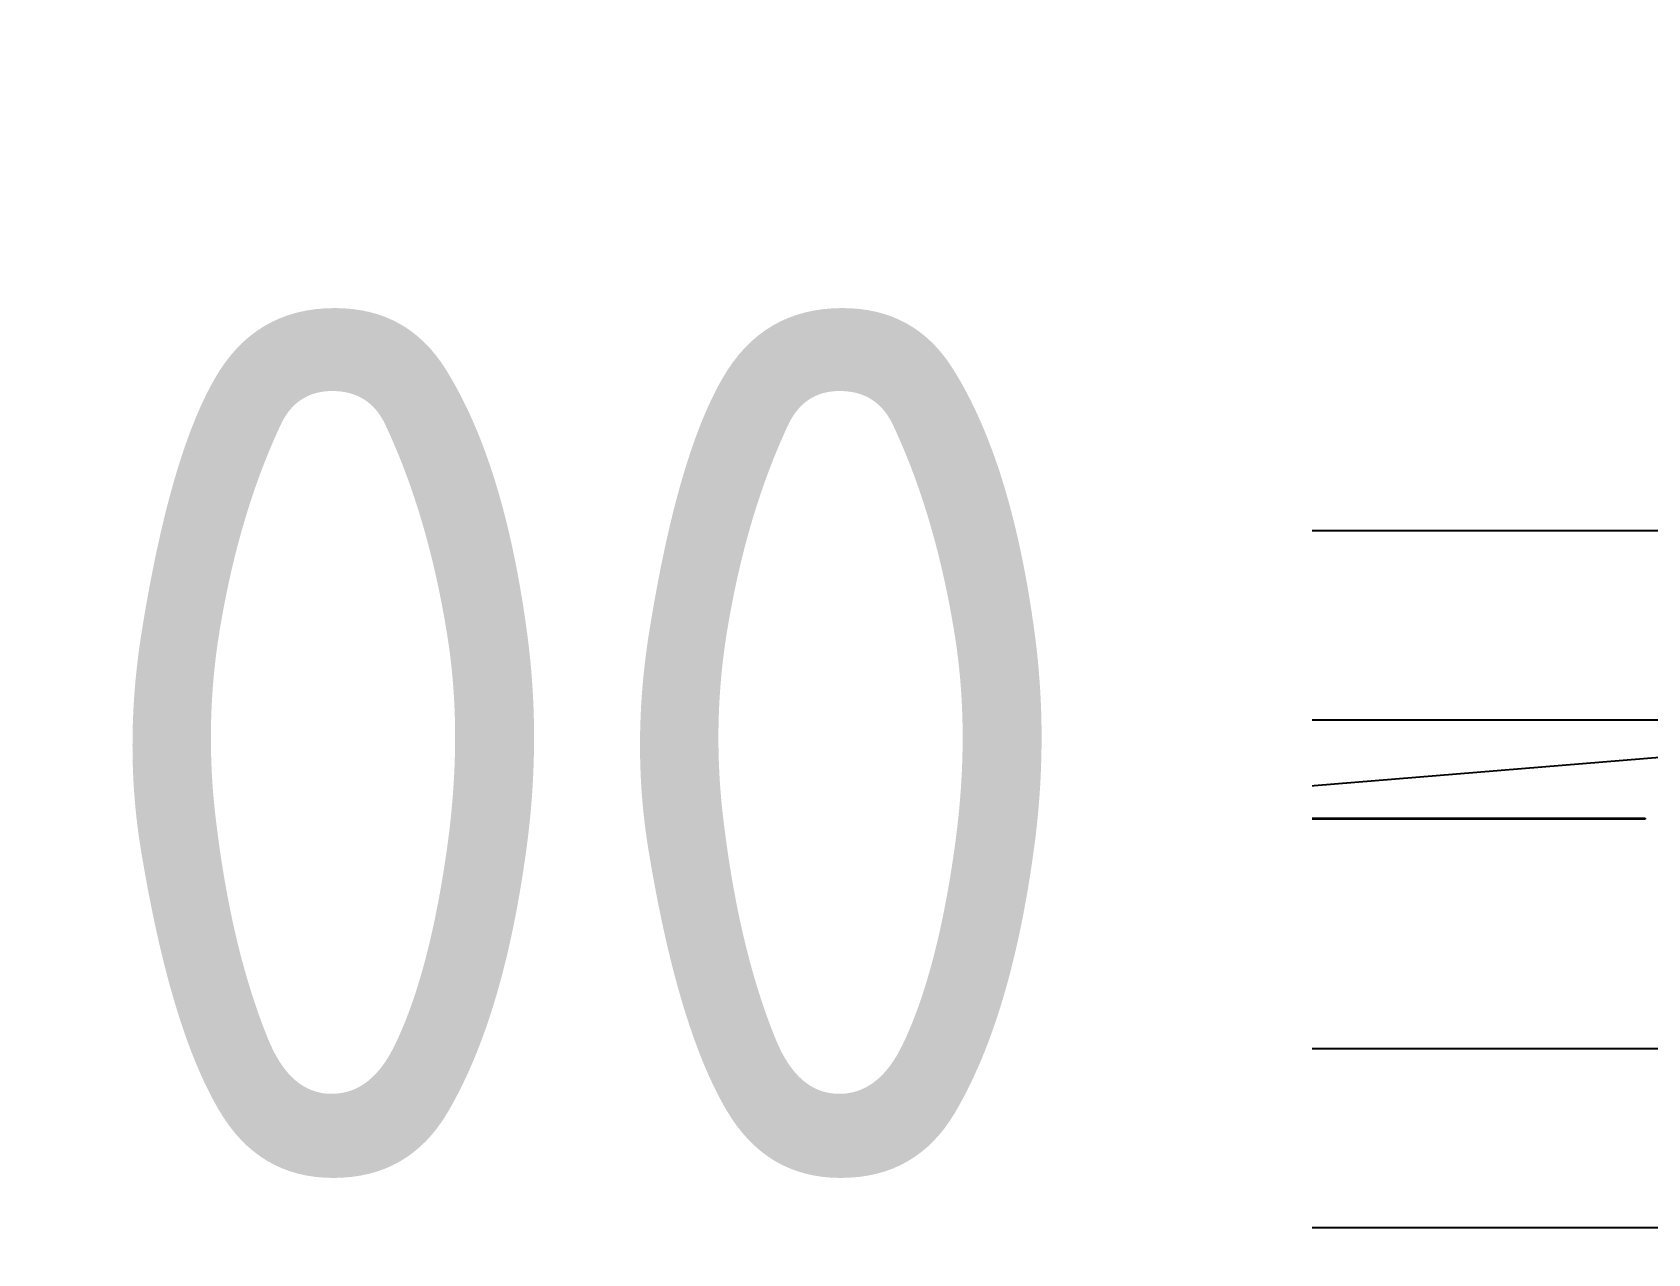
# Model space of a CAD drawing. Extents: x -74236 to 286982, y -14633 to 132816.
# Drawn here: x 95207.6 to 95597.7, y 104220.7 to 104515.6 of the extents above; entities that cross this region are included whole.
import ezdxf

# ---------------------------------------------------------------- set-up
doc = ezdxf.new("R2010")
doc.units = 0
doc.header["$LTSCALE"] = 10
doc.header["$MEASUREMENT"] = 0
doc.header["$PDSIZE"] = 5
for name, color, linetype in [('1活动家具', 4, 'Continuous'), ('3地坪', 8, 'Continuous'), ('5顶面标注', 3, 'Continuous'), ('7开关', 1, 'Continuous'), ('图框', 4, 'Continuous')]:
    doc.layers.add(name, color=color, linetype=linetype)
doc.styles.get("Standard").update_dxf_attribs({"font": 'gbenor.shx', "bigfont": 'gbcbig.shx'})
doc.dimstyles.new('wl20', dxfattribs={"dimscale": 60, "dimtxt": 1.8, "dimasz": 0.03, "dimexe": 0, "dimexo": 0.625, "dimgap": 0.2, "dimtad": 1, "dimdec": 0, "dimrnd": 0.05, "dimdsep": 46, "dimtxsty": 'Standard', "dimblk": 'BZ', "dimcen": 0.06, "dimclrd": 127, "dimclre": 127, "dimclrt": 1, "dimadec": 0, "dimazin": 0, "dimtfac": 1, "dimtdec": 0, "dimtix": 1, "dimtmove": 2, "dimatfit": 3, "dimldrblk": 'jt', "dimfxl": 1, "dimtvp": 1, "dimtfill": 1, "dimtolj": 1, "dimtzin": 0, "dimarcsym": 0})

# ---------------------------------------------------------------- blocks, each defined once
blk = doc.blocks.new('BZ')
at = {"layer": '图框', "linetype": 'Continuous'}
blk.add_hatch(color=2, dxfattribs=at).paths.add_polyline_path([(9.59, 6.47), (6.57, 9.41), (-10.49, -7.49), (-7.44, -10.7)])
blk.add_lwpolyline([(-7.44, -10.7), (9.59, 6.47), (6.57, 9.41), (-10.49, -7.49), (-7.44, -10.7)], dxfattribs=at)
blk = doc.blocks.new('*D496')
at = {"layer": '7开关', "color": 127, "lineweight": -2, "transparency": 16777216}
for p, q in [((94384.15, 103971.93), (94384.15, 104227.01)), ((94385.95, 104227.01), (96082.35, 104227.01)), ((96084.15, 103971.93), (96084.15, 104227.01))]:
    blk.add_line(p, q, dxfattribs=at)
at = {"layer": 'Defpoints', "color": 0, "transparency": 16777216}
for p in [(96084.15, 104227.01), (94384.15, 103934.43), (96084.15, 103934.43)]:
    blk.add_point(p, dxfattribs=at)
at = {"layer": '7开关', "color": 127, "lineweight": -2, "transparency": 16777216, "xscale": 1.8, "yscale": 1.8, "zscale": 1.8, "rotation": 180}
blk.add_blockref('BZ', (94384.15, 104227.01), dxfattribs=at)
at = {"layer": '7开关', "color": 127, "lineweight": -2, "transparency": 16777216, "xscale": 1.8, "yscale": 1.8, "zscale": 1.8}
blk.add_blockref('BZ', (96084.15, 104227.01), dxfattribs=at)
at = {"layer": '7开关', "color": 1, "transparency": 16777216, "insert": (95234.15, 104344.01), "char_height": 210, "attachment_point": 5, "bg_fill": 3, "box_fill_scale": 1.25, "bg_fill_color": 256, "bg_fill_true_color": 13158600, "bg_fill_transparency": 0}
blk.add_mtext('\\A1;1700', dxfattribs=at)
blk = doc.blocks.new('jt')
at = {"layer": '图框', "linetype": 'Continuous'}
blk.add_hatch(color=2, dxfattribs=at).paths.add_polyline_path([(-22, 17.67), (-16.75, 22.22), (0, 0), (-16.7, -22.03), (-22.01, -17.6), (-5.68, -0.01)])
blk.add_lwpolyline([(-22, 17.67), (-16.75, 22.22), (0, 0), (-16.7, -22.03), (-22.01, -17.6), (-5.68, -0.01), (-22, 17.67)], dxfattribs=at)

msp = doc.modelspace()

# ---------------------------------------------------------------- hatches: boundary and pattern name
at = {"layer": '3地坪'}
h = msp.add_hatch(dxfattribs=at)
h.set_pattern_fill('DOLMIT', color=253, scale=500, double=1)
h.set_pattern_definition([(0, (98189.9, 109270.12), (0, 125), []), (45, (98189.9, 109270.1), (-250, 250), [176.777, -353.553])])
h.paths.add_polyline_path([(97734.15, 105844.43), (98224.15, 105844.43), (98224.15, 107104.43), (98124.15, 107104.43), (97324.15, 107104.43), (94384.15, 107104.43), (94384.15, 103934.43), (97734.15, 103934.43)])
at = {"layer": '5顶面标注'}
h = msp.add_hatch(dxfattribs=at)
h.set_pattern_fill('AR-SAND', color=253, scale=60, double=1)
h.set_pattern_definition([(37.5, (0, 0), (-3.7796, 115.609426), [0, -91.2, 0, -102, 0, -97.5]), (7.5, (0, 0), (106.1866, 169.32876), [0, -49.2, 0, -82.2, 0, -31.5]), (327.5, (-73.8, 0), (186.84851, 0.33954), [0, -30, 0, -108, 0, -141]), (317.5, (-73.8, 0), (180.3676, 52.66053), [0, -15, 0, -70.8, 0, -81])])
h.paths.add_polyline_path([(97723.95, 106054.01), (97523.95, 106054.01), (97523.95, 106186.63), (97223.95, 106186.63), (97223.95, 106286.63), (97203.95, 106286.63), (97143.75, 106286.63), (97143.75, 106054.01), (97143.75, 103974.43), (94574.15, 103975.03), (94574.15, 107065.03), (97143.75, 107064.43), (97143.75, 106786.63), (97223.95, 106786.63), (97223.95, 106886.63), (97338.95, 106886.63), (97338.95, 106910.25), (97368.95, 106910.25), (97368.95, 106886.63), (97430.95, 106886.63), (97430.95, 106896.63), (97456.95, 106896.63), (97523.95, 106894.12), (97523.95, 107054.01), (97723.95, 107054.01)], flags=16)
h.paths.add_polyline_path([(97723.95, 106054.01), (97523.95, 106054.01), (97523.95, 106186.63), (97223.95, 106186.63), (97223.95, 106286.63), (97203.95, 106286.63), (97143.75, 106286.63), (96977.56, 106302.16), (97143.75, 106302.16), (97143.75, 106786.63), (97223.95, 106786.63), (97223.95, 106886.63), (97338.95, 106886.63), (97338.95, 106910.25), (97368.95, 106910.25), (97368.95, 106886.63), (97430.95, 106886.63), (97430.95, 106896.63), (97456.95, 106896.63), (97523.95, 106894.12), (97523.95, 107054.01), (97723.95, 107054.01)], flags=16)
h.paths.add_polyline_path([(97238.95, 106859.96, -0.414216), (97232.29, 106866.63), (97230.9, 106859.96)], flags=0)
h.paths.add_polyline_path([(97703.95, 106213.29), (97708.95, 106213.29, -1.000005), (97708.95, 106199.96), (97703.95, 106199.96), (97703.95, 106074.01), (97543.95, 106074.01), (97543.95, 107034.01), (97703.95, 107034.01), (97703.95, 106873.29), (97708.95, 106873.29, -0.999995), (97708.95, 106859.96), (97703.95, 106859.96)], flags=0)
h.paths.add_polyline_path([(94534.15, 107104.43), (94534.15, 103934.43), (97734.15, 103934.43), (97734.15, 105844.43), (98224.15, 105844.43), (98224.15, 107104.43)])

# ---------------------------------------------------------------- linework, layer by layer
at = {"layer": '1活动家具', "color": 8}
for p, q in [((94434.49, 104349.61), (95934.15, 104349.61)), ((95732.11, 104351.21), (95432.76, 104326.79)), ((95417.64, 104337.67), (95417.86, 104337.74)), ((95417.86, 104337.74), (95418.09, 104337.81)), ((95418.09, 104337.81), (95418.33, 104337.86)), ((95418.33, 104337.86), (95418.56, 104337.91)), ((95418.56, 104337.91), (95418.8, 104337.94)), ((95418.8, 104337.94), (95419.04, 104337.95)), ((95419.04, 104337.95), (95419.29, 104337.96)), ((95419.29, 104337.96), (95419.54, 104337.95)), ((95419.54, 104337.95), (95419.79, 104337.93)), ((95419.79, 104337.93), (95420.04, 104337.89)), ((95420.04, 104337.89), (95420.3, 104337.84)), ((95420.3, 104337.84), (95420.56, 104337.78)), ((95420.56, 104337.78), (95420.82, 104337.71)), ((95413.43, 104333.53), (95413.61, 104333.82)), ((95413.61, 104333.82), (95413.79, 104334.11)), ((95413.79, 104334.11), (95413.97, 104334.38)), ((95413.97, 104334.38), (95414.16, 104334.65)), ((95414.16, 104334.65), (95414.34, 104334.91)), ((95414.34, 104334.91), (95414.53, 104335.16)), ((95414.53, 104335.16), (95414.72, 104335.4)), ((95414.72, 104335.4), (95414.91, 104335.63)), ((95414.91, 104335.63), (95415.11, 104335.85)), ((95415.11, 104335.85), (95415.3, 104336.06)), ((95415.3, 104336.06), (95415.5, 104336.26)), ((95415.5, 104336.26), (95415.71, 104336.45)), ((95415.71, 104336.45), (95415.91, 104336.63)), ((95415.91, 104336.63), (95416.12, 104336.79)), ((95416.12, 104336.79), (95416.33, 104336.95)), ((95416.33, 104336.95), (95416.54, 104337.1)), ((95416.54, 104337.1), (95416.75, 104337.23)), ((95416.75, 104337.23), (95416.97, 104337.36)), ((95416.97, 104337.36), (95417.19, 104337.47)), ((95417.19, 104337.47), (95417.41, 104337.57)), ((95417.41, 104337.57), (95417.64, 104337.67)), ((95420.82, 104337.71), (95421.08, 104337.62)), ((95421.08, 104337.62), (95421.35, 104337.52)), ((95421.35, 104337.52), (95421.63, 104337.4)), ((95421.63, 104337.4), (95421.9, 104337.27)), ((95421.9, 104337.27), (95422.18, 104337.12)), ((95422.18, 104337.12), (95422.46, 104336.96)), ((95422.46, 104336.96), (95422.75, 104336.79)), ((95432.73, 104330.9), (95435.56, 104335.13)), ((95411.61, 104329.76), (95411.77, 104330.14)), ((95411.77, 104330.14), (95411.92, 104330.51)), ((95411.92, 104330.51), (95412.08, 104330.88)), ((95412.08, 104330.88), (95412.25, 104331.23)), ((95412.25, 104331.23), (95412.41, 104331.59)), ((95412.41, 104331.59), (95412.58, 104331.93)), ((95412.58, 104331.93), (95412.74, 104332.27)), ((95412.74, 104332.27), (95412.91, 104332.59)), ((95412.91, 104332.59), (95413.08, 104332.91)), ((95413.08, 104332.91), (95413.26, 104333.22)), ((95413.26, 104333.22), (95413.43, 104333.53)), ((95431.33, 104328.78), (95432.73, 104330.9)), ((95432.76, 104326.79), (95239.98, 104305.07)), ((95410.13, 104325.59), (95410.41, 104326.48)), ((95410.41, 104326.48), (95410.7, 104327.33)), ((95410.7, 104327.33), (95411, 104328.17)), ((95411, 104328.17), (95411.3, 104328.97)), ((95411.3, 104328.97), (95411.45, 104329.37)), ((95411.45, 104329.37), (95411.61, 104329.76)), ((95428.53, 104324.49), (95429.93, 104326.64)), ((95429.93, 104326.64), (95431.33, 104328.78)), ((95409.04, 104321.87), (95409.3, 104322.83)), ((95409.3, 104322.83), (95409.57, 104323.77)), ((95409.57, 104323.77), (95409.85, 104324.69)), ((95409.85, 104324.69), (95410.13, 104325.59)), ((95426.46, 104321.22), (95427.15, 104322.32)), ((95427.15, 104322.32), (95428.53, 104324.49)), ((95371.14, 104318.36), (95232.4, 104318.26)), ((95232.4, 104318.26), (95232.54, 104318.16)), ((95266.23, 104318.12), (95266.25, 104318.22)), ((95266.25, 104318.22), (95266.27, 104318.31)), ((95266.27, 104318.31), (95266.3, 104318.41)), ((95266.3, 104318.41), (95266.32, 104318.5)), ((95266.32, 104318.5), (95266.36, 104318.59)), ((95266.36, 104318.59), (95266.39, 104318.67)), ((95266.39, 104318.67), (95266.43, 104318.75)), ((95266.43, 104318.75), (95266.47, 104318.83)), ((95266.47, 104318.83), (95266.51, 104318.9)), ((95266.51, 104318.9), (95266.56, 104318.97)), ((95266.56, 104318.97), (95266.61, 104319.04)), ((95266.61, 104319.04), (95266.66, 104319.11)), ((95266.66, 104319.11), (95266.72, 104319.17)), ((95266.72, 104319.17), (95266.78, 104319.22)), ((95266.78, 104319.22), (95266.84, 104319.28)), ((95266.84, 104319.28), (95266.9, 104319.33)), ((95266.9, 104319.33), (95266.97, 104319.37)), ((95266.97, 104319.37), (95267.04, 104319.41)), ((95267.04, 104319.41), (95267.11, 104319.45)), ((95267.11, 104319.45), (95267.19, 104319.49)), ((95267.19, 104319.49), (95267.26, 104319.52)), ((95267.26, 104319.52), (95267.35, 104319.54)), ((95267.35, 104319.54), (95267.43, 104319.57)), ((95267.43, 104319.57), (95267.51, 104319.59)), ((95267.51, 104319.59), (95267.6, 104319.6)), ((95267.6, 104319.6), (95267.69, 104319.62)), ((95267.69, 104319.62), (95267.78, 104319.62)), ((95267.78, 104319.62), (95267.88, 104319.63)), ((95267.88, 104319.63), (95267.98, 104319.63)), ((95267.98, 104319.63), (95268.08, 104319.63)), ((95268.08, 104319.63), (95268.18, 104319.62)), ((95268.18, 104319.62), (95268.28, 104319.61)), ((95268.28, 104319.61), (95268.39, 104319.6)), ((95268.39, 104319.6), (95268.5, 104319.58)), ((95268.5, 104319.58), (95268.61, 104319.56)), ((95268.61, 104319.56), (95268.72, 104319.53)), ((95268.72, 104319.53), (95268.83, 104319.5)), ((95268.83, 104319.5), (95268.95, 104319.47)), ((95268.95, 104319.47), (95269.07, 104319.43)), ((95269.07, 104319.43), (95269.19, 104319.39)), ((95269.19, 104319.39), (95269.31, 104319.35)), ((95269.31, 104319.35), (95269.43, 104319.3)), ((95269.43, 104319.3), (95269.55, 104319.25)), ((95269.55, 104319.25), (95369.68, 104319.19)), ((95369.68, 104319.19), (95369.81, 104319.13)), ((95369.81, 104319.13), (95369.94, 104319.07)), ((95369.94, 104319.07), (95370.07, 104319)), ((95370.07, 104319), (95370.2, 104318.93)), ((95370.2, 104318.93), (95370.33, 104318.86)), ((95370.33, 104318.86), (95370.46, 104318.79)), ((95370.46, 104318.79), (95370.6, 104318.71)), ((95370.6, 104318.71), (95370.73, 104318.62)), ((95370.73, 104318.62), (95370.87, 104318.54)), ((95370.87, 104318.54), (95371, 104318.45)), ((95371, 104318.45), (95371.14, 104318.36)), ((95408.02, 104317.88), (95408.27, 104318.9)), ((95408.27, 104318.9), (95408.52, 104319.9)), ((95408.52, 104319.9), (95408.78, 104320.89)), ((95408.78, 104320.89), (95409.04, 104321.87)), ((95424.42, 104317.9), (95425.09, 104319.01)), ((95425.09, 104319.01), (95425.78, 104320.12)), ((95425.78, 104320.12), (95426.46, 104321.22)), ((95232.54, 104318.16), (95232.68, 104318.06)), ((95232.68, 104318.06), (95232.82, 104317.95)), ((95232.82, 104317.95), (95232.96, 104317.85)), ((95232.96, 104317.85), (95233.1, 104317.73)), ((95233.1, 104317.73), (95233.24, 104317.62)), ((95233.24, 104317.62), (95233.38, 104317.5)), ((95233.38, 104317.5), (95233.52, 104317.38)), ((95233.52, 104317.38), (95233.66, 104317.26)), ((95233.66, 104317.26), (95233.8, 104317.14)), ((95233.8, 104317.14), (95233.95, 104317.01)), ((95233.95, 104317.01), (95234.09, 104316.88)), ((95234.09, 104316.88), (95234.23, 104316.75)), ((95234.23, 104316.75), (95234.37, 104316.61)), ((95234.37, 104316.61), (95234.51, 104316.48)), ((95234.51, 104316.48), (95234.65, 104316.34)), ((95234.65, 104316.34), (95234.79, 104316.2)), ((95234.79, 104316.2), (95234.93, 104316.05)), ((95234.93, 104316.05), (95235.07, 104315.91)), ((95235.07, 104315.91), (95235.2, 104315.76)), ((95235.2, 104315.76), (95235.34, 104315.61)), ((95235.34, 104315.61), (95235.48, 104315.46)), ((95235.48, 104315.46), (95235.61, 104315.31)), ((95235.61, 104315.31), (95235.75, 104315.15)), ((95235.75, 104315.15), (95235.88, 104315)), ((95235.88, 104315), (95236.01, 104314.84)), ((95236.01, 104314.84), (95236.14, 104314.68)), ((95236.14, 104314.68), (95236.27, 104314.52)), ((95236.27, 104314.52), (95236.4, 104314.36)), ((95236.4, 104314.36), (95236.53, 104314.2)), ((95266.18, 104317.69), (95266.19, 104317.8)), ((95266.18, 104317.57), (95266.18, 104317.69)), ((95266.18, 104317.45), (95266.18, 104317.57)), ((95266.18, 104317.33), (95266.18, 104317.45)), ((95266.18, 104317.21), (95266.18, 104317.33)), ((95266.19, 104317.08), (95266.18, 104317.21)), ((95266.19, 104317.8), (95266.2, 104317.91)), ((95266.2, 104316.96), (95266.19, 104317.08)), ((95266.2, 104317.91), (95266.21, 104318.01)), ((95266.22, 104316.82), (95266.2, 104316.96)), ((95266.21, 104318.01), (95266.23, 104318.12)), ((95266.24, 104316.69), (95266.22, 104316.82)), ((95266.26, 104316.56), (95266.24, 104316.69)), ((95266.28, 104316.42), (95266.26, 104316.56)), ((95266.31, 104316.28), (95266.28, 104316.42)), ((95266.34, 104316.14), (95266.31, 104316.28)), ((95266.38, 104315.99), (95266.34, 104316.14)), ((95266.41, 104315.85), (95266.38, 104315.99)), ((95266.45, 104315.7), (95266.41, 104315.85)), ((95266.49, 104315.55), (95266.45, 104315.7)), ((95266.54, 104315.4), (95266.49, 104315.55)), ((95266.59, 104315.24), (95266.54, 104315.4)), ((95266.64, 104315.09), (95266.59, 104315.24)), ((95266.69, 104314.93), (95266.64, 104315.09)), ((95266.75, 104314.77), (95266.69, 104314.93)), ((95266.81, 104314.61), (95266.75, 104314.77)), ((95266.87, 104314.45), (95266.81, 104314.61)), ((95266.94, 104314.29), (95266.87, 104314.45)), ((95407.06, 104313.69), (95407.3, 104314.75)), ((95407.3, 104314.75), (95407.54, 104315.8)), ((95407.54, 104315.8), (95407.78, 104316.85)), ((95407.78, 104316.85), (95408.02, 104317.88)), ((95421.75, 104313.36), (95422.41, 104314.51)), ((95422.41, 104314.51), (95423.07, 104315.65)), ((95423.07, 104315.65), (95423.74, 104316.78)), ((95423.74, 104316.78), (95424.42, 104317.9)), ((95236.53, 104314.2), (95236.65, 104314.03)), ((95236.65, 104314.03), (95236.78, 104313.87)), ((95236.78, 104313.87), (95236.9, 104313.7)), ((95236.9, 104313.7), (95237.02, 104313.53)), ((95237.02, 104313.53), (95237.14, 104313.37)), ((95237.14, 104313.37), (95237.26, 104313.2)), ((95237.26, 104313.2), (95237.37, 104313.03)), ((95237.37, 104313.03), (95237.49, 104312.86)), ((95237.49, 104312.86), (95237.6, 104312.69)), ((95237.6, 104312.69), (95237.71, 104312.52)), ((95237.71, 104312.52), (95237.82, 104312.35)), ((95237.82, 104312.35), (95237.93, 104312.18)), ((95237.93, 104312.18), (95238.03, 104312.01)), ((95238.03, 104312.01), (95238.13, 104311.83)), ((95238.13, 104311.83), (95238.23, 104311.66)), ((95238.23, 104311.66), (95238.33, 104311.49)), ((95238.33, 104311.49), (95238.43, 104311.32)), ((95238.43, 104311.32), (95238.52, 104311.15)), ((95238.52, 104311.15), (95238.61, 104310.98)), ((95238.61, 104310.98), (95238.7, 104310.81)), ((95238.7, 104310.81), (95238.78, 104310.64)), ((95238.78, 104310.64), (95238.87, 104310.48)), ((95238.87, 104310.48), (95238.95, 104310.31)), ((95267.01, 104314.13), (95266.94, 104314.29)), ((95267.08, 104313.96), (95267.01, 104314.13)), ((95267.15, 104313.8), (95267.08, 104313.96)), ((95267.23, 104313.63), (95267.15, 104313.8)), ((95267.31, 104313.46), (95267.23, 104313.63)), ((95267.39, 104313.29), (95267.31, 104313.46)), ((95267.48, 104313.13), (95267.39, 104313.29)), ((95267.56, 104312.96), (95267.48, 104313.13)), ((95267.65, 104312.79), (95267.56, 104312.96)), ((95267.74, 104312.62), (95267.65, 104312.79)), ((95267.84, 104312.45), (95267.74, 104312.62)), ((95267.93, 104312.28), (95267.84, 104312.45)), ((95268.03, 104312.1), (95267.93, 104312.28)), ((95268.13, 104311.93), (95268.03, 104312.1)), ((95268.24, 104311.76), (95268.13, 104311.93)), ((95268.34, 104311.59), (95268.24, 104311.76)), ((95268.45, 104311.42), (95268.34, 104311.59)), ((95268.56, 104311.25), (95268.45, 104311.42)), ((95268.67, 104311.08), (95268.56, 104311.25)), ((95268.78, 104310.91), (95268.67, 104311.08)), ((95268.9, 104310.74), (95268.78, 104310.91)), ((95269.02, 104310.57), (95268.9, 104310.74)), ((95269.13, 104310.4), (95269.02, 104310.57)), ((95269.26, 104310.24), (95269.13, 104310.4)), ((95405.9, 104308.32), (95406.36, 104310.48)), ((95406.36, 104310.48), (95406.82, 104312.63)), ((95406.82, 104312.63), (95407.06, 104313.69)), ((95419.8, 104309.85), (95420.44, 104311.03)), ((95420.44, 104311.03), (95421.09, 104312.2)), ((95421.09, 104312.2), (95421.75, 104313.36)), ((95232.48, 104307.73), (95371.22, 104307.87)), ((95232.61, 104307.59), (95232.48, 104307.73)), ((95232.75, 104307.45), (95232.61, 104307.59)), ((95232.89, 104307.31), (95232.75, 104307.45)), ((95233.04, 104307.17), (95232.89, 104307.31)), ((95233.18, 104307.04), (95233.04, 104307.17)), ((95233.32, 104306.91), (95233.18, 104307.04)), ((95233.46, 104306.78), (95233.32, 104306.91)), ((95233.6, 104306.65), (95233.46, 104306.78)), ((95233.74, 104306.53), (95233.6, 104306.65)), ((95233.88, 104306.41), (95233.74, 104306.53)), ((95238.95, 104310.31), (95239.02, 104310.14)), ((95239.02, 104310.14), (95239.1, 104309.97)), ((95239.1, 104309.97), (95239.17, 104309.81)), ((95239.17, 104309.81), (95239.24, 104309.65)), ((95239.24, 104309.65), (95239.31, 104309.48)), ((95239.31, 104309.48), (95239.37, 104309.32)), ((95239.37, 104309.32), (95239.44, 104309.16)), ((95239.44, 104309.16), (95239.49, 104309)), ((95239.49, 104309), (95239.55, 104308.84)), ((95239.55, 104308.84), (95239.6, 104308.69)), ((95239.6, 104308.69), (95239.65, 104308.53)), ((95239.65, 104308.53), (95239.7, 104308.38)), ((95239.7, 104308.38), (95239.74, 104308.23)), ((95239.74, 104308.23), (95239.79, 104308.08)), ((95239.79, 104308.08), (95239.82, 104307.93)), ((95239.82, 104307.93), (95239.86, 104307.79)), ((95239.86, 104307.79), (95239.89, 104307.65)), ((95239.89, 104307.65), (95239.92, 104307.5)), ((95239.92, 104307.5), (95239.95, 104307.37)), ((95239.95, 104307.37), (95239.97, 104307.23)), ((95239.97, 104307.23), (95239.99, 104307.09)), ((95239.99, 104307.09), (95240, 104306.96)), ((95240, 104306.96), (95240.02, 104306.83)), ((95240.02, 104306.83), (95240.03, 104306.71)), ((95240.03, 104306.71), (95240.04, 104306.58)), ((95240.04, 104306.58), (95240.04, 104306.46)), ((95269.38, 104310.07), (95269.26, 104310.24)), ((95269.5, 104309.9), (95269.38, 104310.07)), ((95269.63, 104309.74), (95269.5, 104309.9)), ((95369.75, 104309.58), (95269.63, 104309.74)), ((95369.88, 104309.41), (95369.75, 104309.58)), ((95370.01, 104309.25), (95369.88, 104309.41)), ((95370.14, 104309.09), (95370.01, 104309.25)), ((95370.27, 104308.94), (95370.14, 104309.09)), ((95370.4, 104308.78), (95370.27, 104308.94)), ((95370.54, 104308.62), (95370.4, 104308.78)), ((95370.67, 104308.47), (95370.54, 104308.62)), ((95370.81, 104308.32), (95370.67, 104308.47)), ((95370.94, 104308.17), (95370.81, 104308.32)), ((95371.08, 104308.02), (95370.94, 104308.17)), ((95371.22, 104307.87), (95371.08, 104308.02)), ((95405.45, 104306.15), (95405.9, 104308.32)), ((95417.9, 104306.24), (95418.53, 104307.46)), ((95418.53, 104307.46), (95419.16, 104308.66)), ((95419.16, 104308.66), (95419.8, 104309.85)), ((95234.02, 104306.29), (95233.88, 104306.41)), ((95234.17, 104306.18), (95234.02, 104306.29)), ((95234.31, 104306.06), (95234.17, 104306.18)), ((95234.45, 104305.95), (95234.31, 104306.06)), ((95234.59, 104305.85), (95234.45, 104305.95)), ((95234.73, 104305.74), (95234.59, 104305.85)), ((95234.87, 104305.64), (95234.73, 104305.74)), ((95235.01, 104305.55), (95234.87, 104305.64)), ((95235.14, 104305.45), (95235.01, 104305.55)), ((95235.28, 104305.36), (95235.14, 104305.45)), ((95235.42, 104305.27), (95235.28, 104305.36)), ((95235.55, 104305.19), (95235.42, 104305.27)), ((95235.69, 104305.11), (95235.55, 104305.19)), ((95235.82, 104305.03), (95235.69, 104305.11)), ((95235.95, 104304.95), (95235.82, 104305.03)), ((95236.09, 104304.88), (95235.95, 104304.95)), ((95236.22, 104304.82), (95236.09, 104304.88)), ((95236.34, 104304.75), (95236.22, 104304.82)), ((95236.47, 104304.69), (95236.34, 104304.75)), ((95236.6, 104304.63), (95236.47, 104304.69)), ((95236.72, 104304.58), (95236.6, 104304.63)), ((95236.85, 104304.53), (95236.72, 104304.58)), ((95236.97, 104304.49), (95236.85, 104304.53)), ((95237.09, 104304.44), (95236.97, 104304.49)), ((95237.21, 104304.4), (95237.09, 104304.44)), ((95237.32, 104304.37), (95237.21, 104304.4)), ((95237.24, 104219.77), (95239.98, 104305.07)), ((95237.44, 104304.34), (95237.32, 104304.37)), ((95237.55, 104304.31), (95237.44, 104304.34)), ((95237.66, 104304.29), (95237.55, 104304.31)), ((95237.77, 104304.27), (95237.66, 104304.29)), ((95237.88, 104304.25), (95237.77, 104304.27)), ((95237.99, 104304.24), (95237.88, 104304.25)), ((95238.09, 104304.23), (95237.99, 104304.24)), ((95238.19, 104304.22), (95238.09, 104304.23)), ((95238.29, 104304.22), (95238.19, 104304.22)), ((95238.38, 104304.23), (95238.29, 104304.22)), ((95238.48, 104304.23), (95238.38, 104304.23)), ((95238.57, 104304.24), (95238.48, 104304.23)), ((95238.66, 104304.26), (95238.57, 104304.24)), ((95238.75, 104304.27), (95238.66, 104304.26)), ((95238.83, 104304.3), (95238.75, 104304.27)), ((95238.91, 104304.32), (95238.83, 104304.3)), ((95238.99, 104304.35), (95238.91, 104304.32)), ((95239.07, 104304.38), (95238.99, 104304.35)), ((95239.14, 104304.42), (95239.07, 104304.38)), ((95239.21, 104304.46), (95239.14, 104304.42)), ((95239.28, 104304.5), (95239.21, 104304.46)), ((95239.35, 104304.55), (95239.28, 104304.5)), ((95239.41, 104304.6), (95239.35, 104304.55)), ((95239.47, 104304.66), (95239.41, 104304.6)), ((95239.53, 104304.72), (95239.47, 104304.66)), ((95239.58, 104304.78), (95239.53, 104304.72)), ((95239.63, 104304.84), (95239.58, 104304.78)), ((95239.68, 104304.91), (95239.63, 104304.84)), ((95239.73, 104304.99), (95239.68, 104304.91)), ((95239.77, 104305.06), (95239.73, 104304.99)), ((95239.81, 104305.14), (95239.77, 104305.06)), ((95239.84, 104305.22), (95239.81, 104305.14)), ((95239.88, 104305.31), (95239.84, 104305.22)), ((95239.91, 104305.4), (95239.88, 104305.31)), ((95239.93, 104305.49), (95239.91, 104305.4)), ((95239.96, 104305.59), (95239.93, 104305.49)), ((95239.98, 104305.69), (95239.96, 104305.59)), ((95240, 104305.79), (95239.98, 104305.69)), ((95240.01, 104305.89), (95240, 104305.79)), ((95240.02, 104306), (95240.01, 104305.89)), ((95240.03, 104306.11), (95240.02, 104306)), ((95240.04, 104306.22), (95240.03, 104306.11)), ((95240.04, 104306.46), (95240.04, 104306.34)), ((95240.04, 104306.34), (95240.04, 104306.22)), ((95404.56, 104301.77), (95405, 104303.96)), ((95405, 104303.96), (95405.45, 104306.15)), ((95416.06, 104302.52), (95416.67, 104303.78)), ((95416.67, 104303.78), (95417.28, 104305.02)), ((95417.28, 104305.02), (95417.9, 104306.24)), ((95403.69, 104297.37), (95404.12, 104299.58)), ((95404.12, 104299.58), (95404.56, 104301.77)), ((95414.28, 104298.68), (95414.87, 104299.97)), ((95414.87, 104299.97), (95415.46, 104301.26)), ((95415.46, 104301.26), (95416.06, 104302.52)), ((95402.84, 104292.93), (95403.26, 104295.15)), ((95403.26, 104295.15), (95403.69, 104297.37)), ((95412.58, 104294.69), (95413.14, 104296.04)), ((95413.14, 104296.04), (95413.71, 104297.36)), ((95413.71, 104297.36), (95414.28, 104298.68)), ((95402.42, 104290.7), (95402.84, 104292.93)), ((95410.95, 104290.55), (95411.48, 104291.95)), ((95411.48, 104291.95), (95412.03, 104293.33)), ((95412.03, 104293.33), (95412.58, 104294.69)), ((95401.6, 104286.21), (95402.01, 104288.46)), ((95402.01, 104288.46), (95402.42, 104290.7)), ((95409.41, 104286.25), (95409.91, 104287.7)), ((95409.91, 104287.7), (95410.43, 104289.14)), ((95410.43, 104289.14), (95410.95, 104290.55)), ((95400.8, 104281.7), (95401.2, 104283.96)), ((95401.2, 104283.96), (95401.6, 104286.21)), ((95407.95, 104281.76), (95408.43, 104283.28)), ((95408.43, 104283.28), (95408.91, 104284.77)), ((95408.91, 104284.77), (95409.41, 104286.25)), ((95400.02, 104277.16), (95400.41, 104279.43)), ((95400.41, 104279.43), (95400.8, 104281.7)), ((95407.04, 104278.66), (95407.49, 104280.22)), ((95407.49, 104280.22), (95407.95, 104281.76)), ((95395.89, 104273.9), (95396.01, 104276.02)), ((95396.01, 104276.02), (95396.13, 104278.14)), ((95396.13, 104278.14), (95398.24, 104220.97)), ((95399.64, 104274.88), (95400.02, 104277.16)), ((95405.75, 104273.86), (95406.17, 104275.48)), ((95406.17, 104275.48), (95406.6, 104277.08)), ((95406.6, 104277.08), (95407.04, 104278.66)), ((95449.09, 104270.94), (95449.62, 104275.68)), ((95449.62, 104275.68), (95452.14, 104221.15)), ((95395.69, 104269.62), (95395.79, 104271.76)), ((95395.79, 104271.76), (95395.89, 104273.9)), ((95398.89, 104270.3), (95399.26, 104272.59)), ((95399.26, 104272.59), (95399.64, 104274.88)), ((95404.95, 104270.54), (95405.35, 104272.21)), ((95405.35, 104272.21), (95405.75, 104273.86)), ((95395.6, 104267.46), (95395.69, 104269.62)), ((95398.15, 104265.7), (95398.52, 104268)), ((95398.52, 104268), (95398.89, 104270.3)), ((95404.19, 104267.15), (95404.56, 104268.86)), ((95404.56, 104268.86), (95404.95, 104270.54)), ((95448.58, 104266.19), (95449.09, 104270.94)), ((95395.45, 104263.12), (95395.52, 104265.3)), ((95395.52, 104265.3), (95395.6, 104267.46)), ((95397.79, 104263.39), (95398.15, 104265.7)), ((95403.13, 104261.9), (95403.47, 104263.67)), ((95403.47, 104263.67), (95403.83, 104265.42)), ((95403.83, 104265.42), (95404.19, 104267.15)), ((95448.09, 104261.44), (95448.58, 104266.19)), ((95395.32, 104258.75), (95395.38, 104260.94)), ((95395.38, 104260.94), (95395.45, 104263.12)), ((95397.09, 104258.75), (95397.44, 104261.07)), ((95397.44, 104261.07), (95397.79, 104263.39)), ((95402.48, 104258.31), (95402.8, 104260.12)), ((95402.8, 104260.12), (95403.13, 104261.9)), ((95447.61, 104256.69), (95448.09, 104261.44)), ((95395.23, 104254.34), (95395.28, 104256.55)), ((95395.28, 104256.55), (95395.32, 104258.75)), ((95396.4, 104254.1), (95397.09, 104258.75)), ((95401.87, 104254.65), (95402.17, 104256.49)), ((95402.17, 104256.49), (95402.48, 104258.31)), ((95447.16, 104251.95), (95447.61, 104256.69)), ((95395.17, 104249.9), (95395.2, 104252.12)), ((95395.2, 104252.12), (95395.23, 104254.34)), ((95395.73, 104249.43), (95396.4, 104254.1)), ((95401.3, 104250.92), (95401.58, 104252.79)), ((95401.58, 104252.79), (95401.87, 104254.65)), ((95446.71, 104247.21), (95447.16, 104251.95)), ((95395.15, 104247.67), (95395.17, 104249.9)), ((95495.08, 104244.75), (95395.73, 104249.43)), ((95400.77, 104247.12), (95401.03, 104249.03)), ((95401.03, 104249.03), (95401.3, 104250.92)), ((95395.14, 104245.44), (95395.15, 104247.67)), ((95395.14, 104243.2), (95395.14, 104245.44)), ((95400.27, 104243.25), (95400.52, 104245.19)), ((95400.52, 104245.19), (95400.77, 104247.12)), ((95446.29, 104242.48), (95446.71, 104247.21)), ((95454.48, 104240.05), (95495.08, 104244.75)), ((95395.14, 104240.95), (95395.14, 104243.2)), ((95395.15, 104238.7), (95395.14, 104240.95)), ((95399.82, 104239.33), (95400.04, 104241.3)), ((95400.04, 104241.3), (95400.27, 104243.25)), ((95445.88, 104237.76), (95446.29, 104242.48)), ((95395.17, 104236.44), (95395.15, 104238.7)), ((95395.19, 104234.18), (95395.17, 104236.44)), ((95399.41, 104235.34), (95399.61, 104237.34)), ((95399.61, 104237.34), (95399.82, 104239.33)), ((95445.48, 104233.04), (95445.88, 104237.76)), ((95453.87, 104235.34), (95454.48, 104240.05)), ((95395.22, 104231.91), (95395.19, 104234.18)), ((95399.03, 104231.3), (95399.21, 104233.33)), ((95399.21, 104233.33), (95399.41, 104235.34)), ((95445.11, 104228.34), (95445.48, 104233.04)), ((95453.27, 104230.62), (95453.87, 104235.34)), ((95395.26, 104229.64), (95395.22, 104231.91)), ((95395.3, 104227.36), (95395.26, 104229.64)), ((95398.69, 104227.2), (95398.85, 104229.26)), ((95398.85, 104229.26), (95399.03, 104231.3)), ((95452.7, 104225.89), (95453.27, 104230.62)), ((95395.35, 104225.09), (95395.3, 104227.36)), ((95395.41, 104222.8), (95395.35, 104225.09)), ((95398.38, 104223.06), (95398.53, 104225.14)), ((95398.53, 104225.14), (95398.69, 104227.2)), ((95444.74, 104223.65), (95445.11, 104228.34)), ((95452.14, 104221.15), (95452.7, 104225.89)), ((95395.47, 104220.52), (95395.41, 104222.8)), ((95398.24, 104220.97), (95398.38, 104223.06)), ((95444.4, 104218.98), (95444.74, 104223.65))]:
    msp.add_line(p, q, dxfattribs=at)
at = {"layer": '1活动家具', "color": 8, "extrusion": (0, 0, -1)}
for p, q in [((95406.88, 104333.76), (95407.78, 104333.87)), ((95407.78, 104333.87), (95408.69, 104333.97)), ((95408.69, 104333.97), (95409.61, 104334.06)), ((95409.61, 104334.06), (95410.54, 104334.14)), ((95410.54, 104334.14), (95411.48, 104334.21)), ((95411.48, 104334.21), (95412.43, 104334.27)), ((95412.43, 104334.27), (95413.4, 104334.32)), ((95413.4, 104334.32), (95414.37, 104334.36)), ((95414.37, 104334.36), (95415.35, 104334.39)), ((95415.35, 104334.39), (95416.34, 104334.4)), ((95416.34, 104334.4), (95417.35, 104334.4)), ((95417.35, 104334.4), (95418.36, 104334.4)), ((95418.36, 104334.4), (95419.39, 104334.38)), ((95419.39, 104334.38), (95420.42, 104334.35)), ((95420.42, 104334.35), (95421.47, 104334.31)), ((95421.47, 104334.31), (95422.53, 104334.26)), ((95422.53, 104334.26), (95423.6, 104334.19)), ((95423.6, 104334.19), (95424.68, 104334.12)), ((95424.68, 104334.12), (95425.77, 104334.03)), ((95425.77, 104334.03), (95426.87, 104333.93)), ((95426.87, 104333.93), (95427.98, 104333.82)), ((95427.98, 104333.82), (95429.1, 104333.7)), ((95395.31, 104331.12), (95396.07, 104331.37)), ((95494.56, 104330.85), (95395.31, 104331.12)), ((95396.07, 104331.37), (95396.85, 104331.61)), ((95396.85, 104331.61), (95397.63, 104331.85)), ((95397.63, 104331.85), (95398.42, 104332.07)), ((95398.42, 104332.07), (95399.22, 104332.28)), ((95399.22, 104332.28), (95400.03, 104332.49)), ((95400.03, 104332.49), (95400.86, 104332.68)), ((95400.86, 104332.68), (95401.69, 104332.87)), ((95401.69, 104332.87), (95402.53, 104333.04)), ((95402.53, 104333.04), (95403.38, 104333.21)), ((95403.38, 104333.21), (95404.24, 104333.36)), ((95404.24, 104333.36), (95405.11, 104333.5)), ((95405.11, 104333.5), (95405.99, 104333.64)), ((95405.99, 104333.64), (95406.88, 104333.76)), ((95429.1, 104333.7), (95430.24, 104333.57)), ((95430.24, 104333.57), (95431.38, 104333.42)), ((95431.38, 104333.42), (95432.54, 104333.27)), ((95432.54, 104333.27), (95433.71, 104333.1)), ((95433.71, 104333.1), (95434.89, 104332.92)), ((95434.89, 104332.92), (95436.08, 104332.72)), ((95436.08, 104332.72), (95437.28, 104332.52)), ((95437.28, 104332.52), (95438.5, 104332.3)), ((95438.5, 104332.3), (95439.72, 104332.07)), ((95439.72, 104332.07), (95440.96, 104331.83)), ((95440.96, 104331.83), (95442.21, 104331.57)), ((95442.21, 104331.57), (95443.47, 104331.3)), ((95443.47, 104331.3), (95444.74, 104331.02)), ((95444.74, 104331.02), (95446.03, 104330.73)), ((95446.03, 104330.73), (95447.32, 104330.42)), ((95447.32, 104330.42), (95448.63, 104330.11)), ((95448.63, 104330.11), (95449.94, 104329.78)), ((95451.66, 104329.71), (95452.38, 104330.01)), ((95452.38, 104330.01), (95453.11, 104330.3)), ((95453.11, 104330.3), (95453.84, 104330.58)), ((95453.84, 104330.58), (95494.56, 104330.85)), ((95453.16, 104328.92), (95439.37, 104328.75)), ((95439.37, 104328.75), (95439.98, 104328.58)), ((95439.98, 104328.58), (95440.57, 104328.41)), ((95440.57, 104328.41), (95441.15, 104328.24)), ((95441.15, 104328.24), (95441.71, 104328.07)), ((95441.71, 104328.07), (95442.26, 104327.9)), ((95442.26, 104327.9), (95442.78, 104327.74)), ((95442.78, 104327.74), (95443.28, 104327.57)), ((95443.28, 104327.57), (95443.76, 104327.41)), ((95443.76, 104327.41), (95444.22, 104327.26)), ((95444.22, 104327.26), (95444.65, 104327.1)), ((95444.37, 104325.8), (95444.99, 104326.2)), ((95444.65, 104327.1), (95444.85, 104327.03)), ((95444.85, 104327.03), (95445.04, 104326.96)), ((95444.99, 104326.2), (95445.61, 104326.59)), ((95445.04, 104326.96), (95445.23, 104326.88)), ((95445.23, 104326.88), (95445.41, 104326.81)), ((95445.41, 104326.81), (95445.59, 104326.74)), ((95445.59, 104326.74), (95445.75, 104326.67)), ((95445.61, 104326.59), (95446.25, 104326.97)), ((95445.75, 104326.67), (95445.91, 104326.6)), ((95445.91, 104326.6), (95446.06, 104326.54)), ((95446.06, 104326.54), (95446.2, 104326.47)), ((95446.2, 104326.47), (95446.33, 104326.41)), ((95446.25, 104326.97), (95446.9, 104327.34)), ((95446.33, 104326.41), (95446.45, 104326.35)), ((95446.45, 104326.35), (95446.56, 104326.28)), ((95446.56, 104326.28), (95446.67, 104326.23)), ((95446.67, 104326.23), (95446.76, 104326.17)), ((95446.76, 104326.17), (95446.84, 104326.11)), ((95446.84, 104326.11), (95446.91, 104326.06)), ((95446.9, 104327.34), (95447.55, 104327.71)), ((95446.91, 104326.06), (95446.98, 104326.01)), ((95446.98, 104326.01), (95447.03, 104325.96)), ((95447.55, 104327.71), (95448.21, 104328.06)), ((95448.21, 104328.06), (95448.88, 104328.41)), ((95448.88, 104328.41), (95449.57, 104328.75)), ((95449.57, 104328.75), (95450.26, 104329.08)), ((95449.94, 104329.78), (95451.25, 104329.44)), ((95450.26, 104329.08), (95450.95, 104329.4)), ((95450.95, 104329.4), (95451.66, 104329.71)), ((95451.25, 104329.44), (95451.89, 104329.27)), ((95451.89, 104329.27), (95452.53, 104329.1)), ((95452.53, 104329.1), (95453.16, 104328.92)), ((95439.18, 104321.82), (95439.72, 104322.3)), ((95439.72, 104322.3), (95440.27, 104322.76)), ((95440.27, 104322.76), (95440.83, 104323.22)), ((95440.83, 104323.22), (95441.4, 104323.67)), ((95441.4, 104323.67), (95441.98, 104324.11)), ((95441.98, 104324.11), (95442.56, 104324.55)), ((95442.56, 104324.55), (95443.15, 104324.97)), ((95443.15, 104324.97), (95443.76, 104325.39)), ((95443.76, 104325.39), (95444.37, 104325.8)), ((95446.11, 104325.42), (95445.93, 104325.41)), ((95446.27, 104325.43), (95446.11, 104325.42)), ((95446.41, 104325.45), (95446.27, 104325.43)), ((95446.54, 104325.47), (95446.41, 104325.45)), ((95446.66, 104325.49), (95446.54, 104325.47)), ((95446.76, 104325.51), (95446.66, 104325.49)), ((95446.85, 104325.53), (95446.76, 104325.51)), ((95446.93, 104325.56), (95446.85, 104325.53)), ((95446.99, 104325.59), (95446.93, 104325.56)), ((95447.04, 104325.62), (95446.99, 104325.59)), ((95447.03, 104325.96), (95447.07, 104325.91)), ((95597.08, 104325.66), (95447.04, 104325.62)), ((95447.07, 104325.91), (95597.1, 104325.86)), ((95597.11, 104325.69), (95597.08, 104325.66)), ((95597.1, 104325.86), (95597.12, 104325.82)), ((95597.13, 104325.73), (95597.11, 104325.69)), ((95597.12, 104325.82), (95597.13, 104325.77)), ((95597.13, 104325.77), (95597.13, 104325.73)), ((95435.12, 104317.74), (95435.6, 104318.27)), ((95435.6, 104318.27), (95436.08, 104318.8)), ((95436.08, 104318.8), (95436.58, 104319.33)), ((95436.58, 104319.33), (95437.08, 104319.84)), ((95437.08, 104319.84), (95437.59, 104320.35)), ((95437.59, 104320.35), (95438.11, 104320.85)), ((95438.11, 104320.85), (95438.64, 104321.34)), ((95438.64, 104321.34), (95439.18, 104321.82)), ((95431.98, 104313.76), (95432.4, 104314.35)), ((95432.4, 104314.35), (95432.84, 104314.93)), ((95432.84, 104314.93), (95433.28, 104315.51)), ((95433.28, 104315.51), (95433.73, 104316.08)), ((95433.73, 104316.08), (95434.18, 104316.64)), ((95434.18, 104316.64), (95434.65, 104317.19)), ((95434.65, 104317.19), (95435.12, 104317.74)), ((95429.57, 104310.08), (95429.96, 104310.71)), ((95429.96, 104310.71), (95430.35, 104311.33)), ((95430.35, 104311.33), (95430.74, 104311.95)), ((95430.74, 104311.95), (95431.15, 104312.56)), ((95431.15, 104312.56), (95431.56, 104313.17)), ((95431.56, 104313.17), (95431.98, 104313.76)), ((95427.43, 104306.15), (95427.77, 104306.82)), ((95427.77, 104306.82), (95428.12, 104307.48)), ((95428.12, 104307.48), (95428.47, 104308.14)), ((95428.47, 104308.14), (95428.83, 104308.79)), ((95428.83, 104308.79), (95429.2, 104309.44)), ((95429.2, 104309.44), (95429.57, 104310.08)), ((95425.53, 104301.99), (95425.83, 104302.7)), ((95425.83, 104302.7), (95426.14, 104303.4)), ((95426.14, 104303.4), (95426.45, 104304.1)), ((95426.45, 104304.1), (95426.77, 104304.79)), ((95426.77, 104304.79), (95427.1, 104305.47)), ((95427.1, 104305.47), (95427.43, 104306.15)), ((95424.13, 104298.35), (95424.4, 104299.09)), ((95424.4, 104299.09), (95424.67, 104299.83)), ((95424.67, 104299.83), (95424.95, 104300.55)), ((95424.95, 104300.55), (95425.24, 104301.27)), ((95425.24, 104301.27), (95425.53, 104301.99)), ((95422.88, 104294.58), (95423.12, 104295.34)), ((95423.12, 104295.34), (95423.36, 104296.1)), ((95423.36, 104296.1), (95423.61, 104296.86)), ((95423.61, 104296.86), (95423.87, 104297.61)), ((95423.87, 104297.61), (95424.13, 104298.35)), ((95421.79, 104290.66), (95422, 104291.46)), ((95422, 104291.46), (95422.21, 104292.25)), ((95422.21, 104292.25), (95422.43, 104293.03)), ((95422.43, 104293.03), (95422.65, 104293.81)), ((95422.65, 104293.81), (95422.88, 104294.58)), ((95420.84, 104286.62), (95421.02, 104287.44)), ((95421.02, 104287.44), (95421.21, 104288.26)), ((95421.21, 104288.26), (95421.39, 104289.06)), ((95421.39, 104289.06), (95421.59, 104289.87)), ((95421.59, 104289.87), (95421.79, 104290.66)), ((95420.03, 104282.46), (95420.19, 104283.3)), ((95420.19, 104283.3), (95420.34, 104284.14)), ((95420.34, 104284.14), (95420.5, 104284.97)), ((95420.5, 104284.97), (95420.67, 104285.8)), ((95420.67, 104285.8), (95420.84, 104286.62)), ((95419.36, 104278.19), (95419.61, 104279.91)), ((95419.61, 104279.91), (95419.89, 104281.62)), ((95419.89, 104281.62), (95420.03, 104282.46)), ((95417.61, 104278.18), (95419.39, 104220.92)), ((95417.81, 104276.17), (95417.61, 104278.18)), ((95418.01, 104274.15), (95417.81, 104276.17)), ((95418.91, 104274.7), (95419.13, 104276.45)), ((95419.13, 104276.45), (95419.36, 104278.19)), ((95418.45, 104270.12), (95418.01, 104274.15)), ((95418.54, 104271.14), (95418.72, 104272.92)), ((95418.72, 104272.92), (95418.91, 104274.7)), ((95418.12, 104265.69), (95418.24, 104267.52)), ((95418.24, 104267.52), (95418.38, 104269.34)), ((95418.38, 104269.34), (95418.54, 104271.14)), ((95418.91, 104266.08), (95418.45, 104270.12)), ((95417.93, 104261.99), (95418.02, 104263.85)), ((95418.02, 104263.85), (95418.12, 104265.69)), ((95419.4, 104262.06), (95418.91, 104266.08)), ((95417.81, 104258.24), (95417.86, 104260.12)), ((95417.86, 104260.12), (95417.93, 104261.99)), ((95419.9, 104258.04), (95419.4, 104262.06)), ((95417.75, 104254.45), (95417.77, 104256.35)), ((95417.77, 104256.35), (95417.81, 104258.24)), ((95420.43, 104254.04), (95419.9, 104258.04)), ((95417.75, 104252.54), (95417.75, 104254.45)), ((95417.76, 104250.62), (95417.75, 104252.54)), ((95420.96, 104250.05), (95420.43, 104254.04)), ((95417.78, 104248.68), (95417.76, 104250.62)), ((95417.81, 104246.74), (95417.78, 104248.68)), ((95421.51, 104246.09), (95420.96, 104250.05)), ((95417.87, 104244.79), (95417.81, 104246.74)), ((95417.93, 104242.84), (95417.87, 104244.79)), ((95421.79, 104244.11), (95421.51, 104246.09)), ((95422.06, 104242.15), (95421.79, 104244.11)), ((95418.01, 104240.87), (95417.93, 104242.84)), ((95418.09, 104238.9), (95418.01, 104240.87)), ((95422.34, 104240.19), (95422.06, 104242.15)), ((95422.62, 104238.24), (95422.34, 104240.19)), ((95418.2, 104236.92), (95418.09, 104238.9)), ((95418.31, 104234.94), (95418.2, 104236.92)), ((95422.9, 104236.29), (95422.62, 104238.24)), ((95423.18, 104234.36), (95422.9, 104236.29)), ((95418.43, 104232.95), (95418.31, 104234.94)), ((95418.57, 104230.95), (95418.43, 104232.95)), ((95423.46, 104232.43), (95423.18, 104234.36)), ((95423.74, 104230.52), (95423.46, 104232.43)), ((95418.71, 104228.96), (95418.57, 104230.95)), ((95418.87, 104226.95), (95418.71, 104228.96)), ((95424.01, 104228.61), (95423.74, 104230.52)), ((95424.29, 104226.72), (95424.01, 104228.61)), ((95419.03, 104224.95), (95418.87, 104226.95)), ((95419.21, 104222.94), (95419.03, 104224.95)), ((95424.56, 104224.84), (95424.29, 104226.72)), ((95424.83, 104222.96), (95424.56, 104224.84)), ((95419.39, 104220.92), (95419.21, 104222.94)), ((95425.1, 104221.1), (95424.83, 104222.96)), ((95425.36, 104219.26), (95425.1, 104221.1))]:
    msp.add_line(p, q, dxfattribs=at)

# ---------------------------------------------------------------- next in the draw order: dimensions: what is measured, and where the dimension line sits
at = {"layer": '7开关', "color": 6}
dim = msp.add_linear_dim(base=(96084.15, 104227.01), p1=(94384.15, 103934.43), p2=(96084.15, 103934.43), dimstyle='wl20', override={"dimtxt": 3.5, "dimfxl": 300, "dimfxlon": 1, "dimarcsym": 1}, dxfattribs=at)
dim.commit()
dim.dimension.update_dxf_attribs({"geometry": '*D496', "text_midpoint": (95234.15, 104344.01)})

doc.saveas('drawing.dxf')
